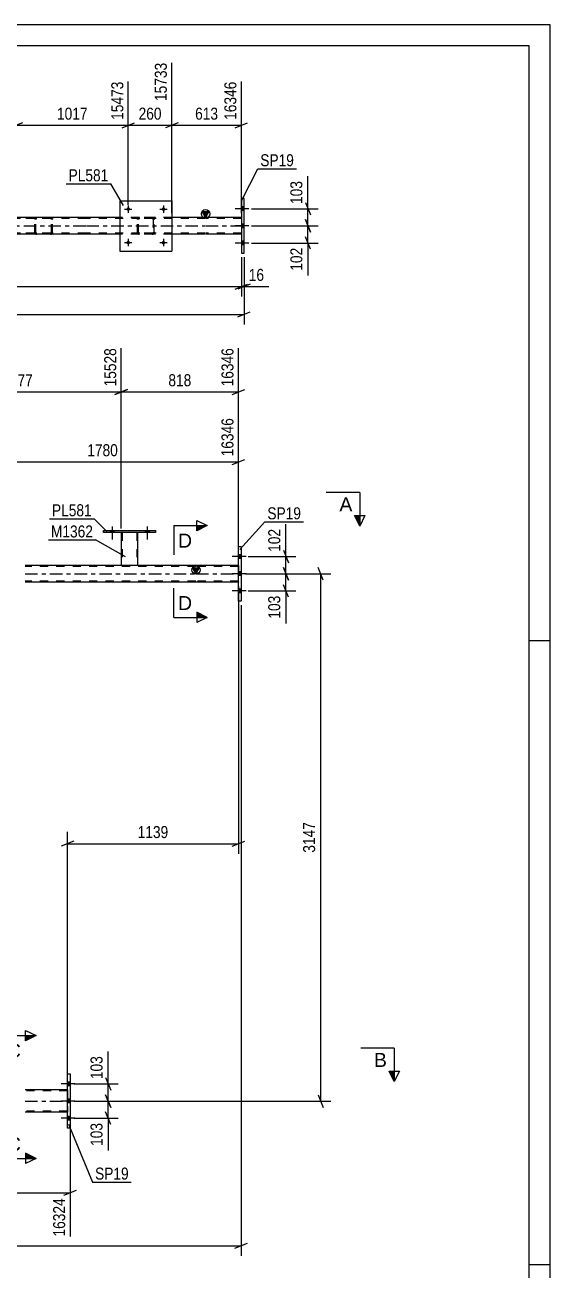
# Model space of a CAD drawing. Header units: millimetres. Extents: x 0 to 841, y 0 to 594.
# Drawn here: x 715.5 to 841, y 296.8 to 594 of the extents above; entities that cross this region are included whole.
import ezdxf

# ---------------------------------------------------------------- set-up
doc = ezdxf.new("R2010")
doc.units = ezdxf.units.MM
doc.linetypes.add('DXK_LINE_DOT2', pattern=[3.9198, 1.9599, -1.9599])
doc.linetypes.add('DXK_LINE_DOT3', pattern=[5.9187, 2.979, -0.9799, 0.9799, -0.9799])
doc.styles.add('Arial', font='ARIAL.TTF', dxfattribs={"height": 0.2})
doc.styles.add('Arial Narrow', font='ARIALN.TTF', dxfattribs={"height": 0.2})

# ---------------------------------------------------------------- blocks, each defined once
blk = doc.blocks.new('Unknown-318893670-1135')
at = {"color": 5, "linetype": 'Continuous'}
for p, q in [((841, 594), (0, 594)), ((841, 0), (841, 594)), ((836, 589), (5, 589)), ((836, 5), (836, 589)), ((841, 447), (836, 447)), ((841, 298), (836, 298))]:
    blk.add_line(p, q, dxfattribs=at)
blk = doc.blocks.new('Part-318893670-4783 - 4767')
at = {"color": 2, "linetype": 'Continuous'}
for p, q in [((767.86, 552.53), (767.22, 552.53)), ((767.22, 552.53), (767.22, 539.53)), ((767.86, 539.53), (767.86, 552.53)), ((767.22, 539.53), (767.86, 539.53))]:
    blk.add_line(p, q, dxfattribs=at)
blk = doc.blocks.new('Bolt-318893670-4906 - 4767')
at = {"linetype": 'Continuous'}
for points in [[(740.64, 542.03, -1), (739.76, 542.03, -1)], [(749.04, 542.03, -1), (748.16, 542.03, -1)]]:
    blk.add_hatch(color=1, dxfattribs=at).paths.add_polyline_path(points)
at = {"color": 1, "linetype": 'Continuous'}
for p, q in [((739.32, 542.03), (741.08, 542.03)), ((740.2, 542.91), (740.2, 541.15)), ((747.72, 542.03), (749.48, 542.03)), ((748.6, 542.91), (748.6, 541.15))]:
    blk.add_line(p, q, dxfattribs=at)
blk = doc.blocks.new('Part-318893670-4852 - 4767')
at = {"color": 7, "linetype": 'DXK_LINE_DOT2'}
for p, q in [((742.44, 547.73), (742.4, 547.55)), ((742.4, 547.55), (742.41, 547.59)), ((742.4, 544.51), (742.4, 547.55)), ((742.41, 547.59), (742.44, 547.73)), ((742.64, 547.55), (742.66, 547.64)), ((742.64, 544.51), (742.64, 547.55)), ((742.66, 547.64), (742.71, 547.72)), ((742.7, 547.99), (742.88, 548.03)), ((742.88, 548.03), (742.7, 547.99)), ((742.71, 547.72), (742.79, 547.77)), ((742.79, 547.77), (742.88, 547.79)), ((745.92, 548.03), (742.88, 548.03)), ((745.92, 547.79), (742.88, 547.79)), ((745.92, 548.03), (746.11, 547.99)), ((746.11, 547.99), (745.92, 548.03)), ((745.92, 547.79), (746.01, 547.77)), ((746.01, 547.77), (746.09, 547.72)), ((746.09, 547.72), (746.14, 547.64)), ((746.14, 547.64), (746.16, 547.55)), ((746.16, 547.55), (746.16, 544.51)), ((746.37, 547.73), (746.39, 547.59)), ((746.4, 547.55), (746.37, 547.73)), ((746.39, 547.59), (746.4, 547.55)), ((746.4, 544.51), (746.4, 547.55)), ((742.44, 544.32), (742.4, 544.51)), ((742.4, 544.51), (742.44, 544.32)), ((742.66, 544.42), (742.64, 544.51)), ((742.71, 544.34), (742.66, 544.42)), ((742.88, 544.03), (742.7, 544.06)), ((742.7, 544.06), (742.88, 544.03)), ((742.79, 544.29), (742.71, 544.34)), ((742.88, 544.27), (742.79, 544.29)), ((745.92, 544.27), (742.88, 544.27)), ((745.92, 544.03), (742.88, 544.03)), ((746.01, 544.29), (745.92, 544.27)), ((746.11, 544.06), (745.92, 544.03)), ((745.92, 544.03), (746.11, 544.06)), ((746.09, 544.34), (746.01, 544.29)), ((746.14, 544.42), (746.09, 544.34)), ((746.16, 544.51), (746.14, 544.42)), ((746.4, 544.51), (746.37, 544.32)), ((746.37, 544.32), (746.4, 544.51))]:
    blk.add_line(p, q, dxfattribs=at)
at = {"color": 7, "linetype": 'DXK_LINE_DOT3'}
blk.add_line((744.4, 546.03), (744.4, 546.03), dxfattribs=at)
at = {"color": 7, "linetype": 'DXK_LINE_DOT2'}
for centre, start, end in [((742.88, 547.55), 112.5, 157.5), ((742.88, 547.55), 112.5, 157.5), ((745.92, 547.55), 22.5, 67.5), ((745.92, 547.55), 22.5, 67.5), ((742.88, 544.51), 202.5, 247.5), ((742.88, 544.51), 202.5, 247.5), ((745.92, 544.51), 292.5, 337.5), ((745.92, 544.51), 292.5, 337.5)]:
    blk.add_arc(centre, 0.48, start, end, dxfattribs=at)
blk = doc.blocks.new('Part-318893670-4796 - 4767')
at = {"color": 7, "linetype": 'DXK_LINE_DOT2'}
for p, q in [((721.59, 548.03), (706.6, 548.03)), ((721.59, 547.79), (706.6, 547.79)), ((717.88, 547.72), (717.85, 547.55)), ((717.85, 544.51), (717.85, 547.55)), ((717.88, 547.73), (717.88, 547.72)), ((718.1, 547.55), (718.12, 547.64)), ((718.1, 544.51), (718.1, 547.55)), ((718.12, 547.64), (718.18, 547.72)), ((718.36, 548.03), (718.16, 547.99)), ((718.18, 547.72), (718.26, 547.77)), ((718.26, 547.77), (718.36, 547.79)), ((721.79, 547.99), (721.59, 548.03)), ((721.59, 547.79), (721.69, 547.77)), ((721.69, 547.77), (721.77, 547.72)), ((721.77, 547.72), (721.83, 547.64)), ((721.83, 547.64), (721.85, 547.55)), ((721.85, 544.51), (721.85, 547.55)), ((722.07, 547.72), (722.06, 547.73)), ((722.1, 547.55), (722.07, 547.72)), ((722.1, 544.51), (722.1, 547.55)), ((721.59, 544.27), (706.6, 544.27)), ((721.59, 544.03), (706.6, 544.03)), ((717.85, 544.51), (717.88, 544.33)), ((718.12, 544.42), (718.1, 544.51)), ((718.18, 544.34), (718.12, 544.42)), ((718.16, 544.07), (718.36, 544.03)), ((718.26, 544.29), (718.18, 544.34)), ((718.36, 544.27), (718.26, 544.29)), ((721.69, 544.29), (721.59, 544.27)), ((721.59, 544.03), (721.79, 544.07)), ((721.77, 544.34), (721.69, 544.29)), ((721.83, 544.42), (721.77, 544.34)), ((721.85, 544.51), (721.83, 544.42)), ((722.06, 544.33), (722.1, 544.51))]:
    blk.add_line(p, q, dxfattribs=at)
for centre, start, end in [((718.34, 547.53), 110.7583, 155.68), ((721.61, 547.53), 24.32, 69.2417), ((718.34, 544.53), 204.32, 249.2417), ((721.61, 544.53), 290.7583, 335.68)]:
    blk.add_arc(centre, 0.496, start, end, dxfattribs=at)
blk = doc.blocks.new('Bolt-318893670-4938 - 4767')
at = {"linetype": 'Continuous'}
for points in [[(767.86, 549.69), (767.86, 550.57), (767.22, 550.57), (767.22, 549.69)], [(767.86, 549.69), (767.86, 550.57), (767.22, 550.57), (767.22, 549.69)], [(767.86, 549.69), (767.86, 550.57), (767.22, 550.57), (767.22, 549.69)], [(767.86, 545.59), (767.86, 546.47), (767.22, 546.47), (767.22, 545.59)], [(767.86, 545.59), (767.86, 546.47), (767.22, 546.47), (767.22, 545.59)], [(767.86, 541.49), (767.86, 542.37), (767.22, 542.37), (767.22, 541.49)], [(767.86, 541.49), (767.86, 542.37), (767.22, 542.37), (767.22, 541.49)], [(767.86, 541.49), (767.86, 542.37), (767.22, 542.37), (767.22, 541.49)]]:
    blk.add_hatch(color=1, dxfattribs=at).paths.add_polyline_path(points)
at = {"color": 1, "linetype": 'Continuous'}
for p, q in [((769.02, 550.13), (765.7, 550.13)), ((769.02, 550.13), (765.7, 550.13)), ((769.02, 550.13), (765.7, 550.13)), ((767.86, 550.57), (767.22, 550.57)), ((767.86, 550.57), (767.22, 550.57)), ((767.86, 550.57), (767.22, 550.57)), ((767.86, 549.69), (767.22, 549.69)), ((767.86, 549.69), (767.22, 549.69)), ((767.86, 549.69), (767.22, 549.69)), ((769.02, 546.03), (765.7, 546.03)), ((769.02, 546.03), (765.7, 546.03)), ((767.86, 546.47), (767.22, 546.47)), ((767.86, 546.47), (767.22, 546.47)), ((767.86, 545.59), (767.22, 545.59)), ((767.86, 545.59), (767.22, 545.59)), ((769.02, 541.93), (765.7, 541.93)), ((769.02, 541.93), (765.7, 541.93)), ((769.02, 541.93), (765.7, 541.93)), ((767.86, 542.37), (767.22, 542.37)), ((767.86, 542.37), (767.22, 542.37)), ((767.86, 542.37), (767.22, 542.37)), ((767.86, 541.49), (767.22, 541.49)), ((767.86, 541.49), (767.22, 541.49)), ((767.86, 541.49), (767.22, 541.49))]:
    blk.add_line(p, q, dxfattribs=at)
blk = doc.blocks.new('Part-318893670-4857 - 4767')
at = {"color": 2, "linetype": 'Continuous'}
for p, q in [((738.2, 552.03), (738.2, 540.03)), ((738.2, 552.03), (750.6, 552.03)), ((750.6, 552.03), (750.6, 540.03)), ((738.2, 540.03), (750.6, 540.03))]:
    blk.add_line(p, q, dxfattribs=at)
blk = doc.blocks.new('Bolt-318893670-4907 - 4767')
at = {"linetype": 'Continuous'}
for points in [[(740.64, 550.03, -1), (739.76, 550.03, -1)], [(749.04, 550.03, -1), (748.16, 550.03, -1)]]:
    blk.add_hatch(color=1, dxfattribs=at).paths.add_polyline_path(points)
at = {"color": 1, "linetype": 'Continuous'}
for p, q in [((739.32, 550.03), (741.08, 550.03)), ((740.2, 550.91), (740.2, 549.15)), ((747.72, 550.03), (749.48, 550.03)), ((748.6, 550.91), (748.6, 549.15))]:
    blk.add_line(p, q, dxfattribs=at)
blk = doc.blocks.new('Part-318893670-4945 - 4767')
at = {"linetype": 'Continuous'}
blk.add_hatch(color=2, dxfattribs=at).paths.add_polyline_path([(758.66, 548.03), (757.86, 549.43), (759.46, 549.43)])
at = {"color": 7, "linetype": 'DXK_LINE_DOT2'}
for p, q in [((730.1, 547.79), (135.18, 547.79)), ((758.6, 547.79), (730.2, 547.79)), ((750.6, 548.03), (738.2, 548.03)), ((767.22, 547.79), (758.7, 547.79)), ((767.22, 548.03), (767.22, 544.03)), ((730.1, 544.27), (135.18, 544.27)), ((758.6, 544.27), (730.2, 544.27)), ((750.6, 544.03), (738.2, 544.03)), ((767.22, 544.27), (758.7, 544.27))]:
    blk.add_line(p, q, dxfattribs=at)
at = {"color": 2, "linetype": 'Continuous'}
for p, q in [((730.1, 548.03), (713.42, 548.03)), ((738.2, 548.03), (730.2, 548.03)), ((758.6, 548.03), (750.6, 548.03)), ((758.66, 548.03), (757.86, 549.43)), ((757.86, 549.43), (759.46, 549.43)), ((759.46, 549.43), (758.66, 548.03)), ((767.22, 548.03), (758.7, 548.03)), ((730.1, 544.03), (713.42, 544.03)), ((738.2, 544.03), (730.2, 544.03)), ((758.6, 544.03), (750.6, 544.03)), ((767.22, 544.03), (758.7, 544.03))]:
    blk.add_line(p, q, dxfattribs=at)
at = {"color": 7, "linetype": 'DXK_LINE_DOT3'}
for p, q in [((135.18, 546.03), (730.1, 546.03)), ((730.2, 546.03), (758.6, 546.03)), ((758.7, 546.03), (767.22, 546.03))]:
    blk.add_line(p, q, dxfattribs=at)
at = {"color": 2, "linetype": 'Continuous'}
blk.add_circle((758.66, 548.93), 1, dxfattribs=at)
blk = doc.blocks.new('Part-318893670-3296 - 3250')
at = {"color": 2, "linetype": 'Continuous'}
for p, q in [((738.51, 472.81), (738.51, 464.98)), ((742.51, 464.98), (742.51, 472.81)), ((742.5, 464.97), (738.52, 464.97))]:
    blk.add_line(p, q, dxfattribs=at)
at = {"color": 7, "linetype": 'DXK_LINE_DOT2'}
for p, q in [((742.51, 472.81), (738.51, 472.81)), ((738.51, 472.81), (738.51, 472.81)), ((738.51, 472.81), (738.51, 472.81)), ((738.75, 472.81), (738.75, 464.97)), ((742.27, 472.81), (742.27, 464.97)), ((742.51, 472.81), (742.51, 472.81)), ((742.51, 472.81), (742.51, 472.81)), ((738.51, 464.98), (738.51, 464.97)), ((738.51, 464.97), (738.52, 464.97)), ((738.52, 464.97), (738.51, 464.97)), ((742.21, 464.97), (742.25, 464.97)), ((742.21, 464.97), (742.25, 464.97)), ((742.25, 464.97), (742.27, 464.97)), ((742.25, 464.97), (742.27, 464.97)), ((742.51, 464.97), (742.47, 464.97)), ((742.5, 464.97), (742.51, 464.97)), ((742.51, 464.97), (742.51, 464.98)), ((742.51, 464.97), (742.51, 464.98))]:
    blk.add_line(p, q, dxfattribs=at)
blk = doc.blocks.new('Bolt-318893670-3298 - 3250')
at = {"linetype": 'Continuous'}
for points in [[(735.87, 472.81), (736.75, 472.81), (736.75, 473.29), (735.87, 473.29)], [(744.27, 472.81), (745.15, 472.81), (745.15, 473.29), (744.27, 473.29)]]:
    blk.add_hatch(color=1, dxfattribs=at).paths.add_polyline_path(points)
at = {"color": 1, "linetype": 'Continuous'}
for p, q in [((735.87, 473.29), (735.87, 472.81)), ((736.31, 474.29), (736.31, 471.17)), ((736.75, 473.29), (736.75, 472.81)), ((744.27, 473.29), (744.27, 472.81)), ((744.71, 474.29), (744.71, 471.17)), ((745.15, 473.29), (745.15, 472.81))]:
    blk.add_line(p, q, dxfattribs=at)
blk = doc.blocks.new('Bolt-318893670-3299 - 3250')
at = {"linetype": 'Continuous'}
for points in [[(735.87, 472.81), (736.75, 472.81), (736.75, 473.29), (735.87, 473.29)], [(744.27, 472.81), (745.15, 472.81), (745.15, 473.29), (744.27, 473.29)]]:
    blk.add_hatch(color=1, dxfattribs=at).paths.add_polyline_path(points)
at = {"color": 1, "linetype": 'Continuous'}
for p, q in [((735.87, 473.29), (735.87, 472.81)), ((736.31, 474.29), (736.31, 471.17)), ((736.75, 473.29), (736.75, 472.81)), ((744.27, 473.29), (744.27, 472.81)), ((744.71, 474.29), (744.71, 471.17)), ((745.15, 473.29), (745.15, 472.81))]:
    blk.add_line(p, q, dxfattribs=at)
blk = doc.blocks.new('Part-318893670-3443 - 3250')
at = {"color": 2, "linetype": 'Continuous'}
for p, q in [((725.66, 339.76), (715.54, 339.76)), ((725.66, 334.48), (715.54, 334.48))]:
    blk.add_line(p, q, dxfattribs=at)
at = {"color": 7, "linetype": 'DXK_LINE_DOT2'}
for p, q in [((725.66, 339.52), (715.54, 339.52)), ((725.66, 339.76), (725.66, 334.48)), ((725.66, 334.72), (715.54, 334.72))]:
    blk.add_line(p, q, dxfattribs=at)
at = {"color": 7, "linetype": 'DXK_LINE_DOT3'}
blk.add_line((715.54, 337.12), (725.66, 337.12), dxfattribs=at)
blk = doc.blocks.new('Part-318893670-3474 - 3250')
at = {"color": 2, "linetype": 'Continuous'}
for p, q in [((734.31, 473.29), (746.71, 473.29)), ((734.31, 472.81), (734.31, 473.29)), ((746.71, 472.81), (734.31, 472.81)), ((746.71, 473.29), (746.71, 472.81))]:
    blk.add_line(p, q, dxfattribs=at)
blk = doc.blocks.new('Part-318893670-3689 - 3250')
at = {"color": 2, "linetype": 'Continuous'}
for p, q in [((766.53, 456.48), (766.53, 469.48)), ((766.53, 469.48), (767.17, 469.48)), ((767.17, 469.48), (767.17, 456.48)), ((767.17, 456.48), (766.53, 456.48))]:
    blk.add_line(p, q, dxfattribs=at)
blk = doc.blocks.new('Part-318893670-3659 - 3250')
at = {"linetype": 'Continuous'}
blk.add_hatch(color=2, dxfattribs=at).paths.add_polyline_path([(756.37, 462.98), (755.57, 464.38), (757.17, 464.38)])
at = {"color": 2, "linetype": 'Continuous'}
for p, q in [((738.51, 464.98), (715.54, 464.98)), ((756.31, 464.98), (742.51, 464.98)), ((756.37, 462.98), (755.57, 464.38)), ((755.57, 464.38), (757.17, 464.38)), ((757.17, 464.38), (756.37, 462.98)), ((766.53, 464.98), (756.41, 464.98)), ((756.31, 460.98), (715.54, 460.98)), ((766.53, 460.98), (756.41, 460.98))]:
    blk.add_line(p, q, dxfattribs=at)
at = {"color": 7, "linetype": 'DXK_LINE_DOT2'}
for p, q in [((756.31, 464.74), (715.54, 464.74)), ((742.51, 464.98), (738.51, 464.98)), ((766.53, 464.74), (756.41, 464.74)), ((766.53, 464.98), (766.53, 460.98)), ((756.31, 461.22), (715.54, 461.22)), ((766.53, 461.22), (756.41, 461.22))]:
    blk.add_line(p, q, dxfattribs=at)
at = {"color": 7, "linetype": 'DXK_LINE_DOT3'}
for p, q in [((715.54, 462.98), (756.31, 462.98)), ((756.41, 462.98), (766.53, 462.98))]:
    blk.add_line(p, q, dxfattribs=at)
at = {"color": 2, "linetype": 'Continuous'}
blk.add_circle((756.37, 463.88), 1, dxfattribs=at)
blk = doc.blocks.new('Bolt-318893670-3544 - 3250')
at = {"linetype": 'Continuous'}
for points in [[(766.53, 467.52), (766.53, 466.64), (767.17, 466.64), (767.17, 467.52)], [(766.53, 467.52), (766.53, 466.64), (767.17, 466.64), (767.17, 467.52)], [(766.53, 467.52), (766.53, 466.64), (767.17, 466.64), (767.17, 467.52)], [(766.53, 463.42), (766.53, 462.54), (767.17, 462.54), (767.17, 463.42)], [(766.53, 463.42), (766.53, 462.54), (767.17, 462.54), (767.17, 463.42)], [(766.53, 459.32), (766.53, 458.44), (767.17, 458.44), (767.17, 459.32)], [(766.53, 459.32), (766.53, 458.44), (767.17, 458.44), (767.17, 459.32)], [(766.53, 459.32), (766.53, 458.44), (767.17, 458.44), (767.17, 459.32)]]:
    blk.add_hatch(color=1, dxfattribs=at).paths.add_polyline_path(points)
at = {"color": 1, "linetype": 'Continuous'}
for p, q in [((768.33, 467.08), (765.01, 467.08)), ((768.33, 467.08), (765.01, 467.08)), ((768.33, 467.08), (765.01, 467.08)), ((767.17, 467.52), (766.53, 467.52)), ((767.17, 467.52), (766.53, 467.52)), ((767.17, 467.52), (766.53, 467.52)), ((767.17, 466.64), (766.53, 466.64)), ((767.17, 466.64), (766.53, 466.64)), ((767.17, 466.64), (766.53, 466.64)), ((768.33, 462.98), (765.01, 462.98)), ((768.33, 462.98), (765.01, 462.98)), ((767.17, 463.42), (766.53, 463.42)), ((767.17, 463.42), (766.53, 463.42)), ((767.17, 462.54), (766.53, 462.54)), ((767.17, 462.54), (766.53, 462.54)), ((768.33, 458.88), (765.01, 458.88)), ((768.33, 458.88), (765.01, 458.88)), ((768.33, 458.88), (765.01, 458.88)), ((767.17, 459.32), (766.53, 459.32)), ((767.17, 459.32), (766.53, 459.32)), ((767.17, 459.32), (766.53, 459.32)), ((767.17, 458.44), (766.53, 458.44)), ((767.17, 458.44), (766.53, 458.44)), ((767.17, 458.44), (766.53, 458.44))]:
    blk.add_line(p, q, dxfattribs=at)
blk = doc.blocks.new('Bolt-318893670-3545 - 3250')
at = {"linetype": 'Continuous'}
for points in [[(725.66, 341.66), (725.66, 340.78), (726.3, 340.78), (726.3, 341.66)], [(725.66, 341.66), (725.66, 340.78), (726.3, 340.78), (726.3, 341.66)], [(725.66, 341.66), (725.66, 340.78), (726.3, 340.78), (726.3, 341.66)], [(725.66, 337.56), (725.66, 336.68), (726.3, 336.68), (726.3, 337.56)], [(725.66, 337.56), (725.66, 336.68), (726.3, 336.68), (726.3, 337.56)], [(725.66, 333.46), (725.66, 332.58), (726.3, 332.58), (726.3, 333.46)], [(725.66, 333.46), (725.66, 332.58), (726.3, 332.58), (726.3, 333.46)], [(725.66, 333.46), (725.66, 332.58), (726.3, 332.58), (726.3, 333.46)]]:
    blk.add_hatch(color=1, dxfattribs=at).paths.add_polyline_path(points)
at = {"color": 1, "linetype": 'Continuous'}
for p, q in [((727.46, 341.22), (724.14, 341.22)), ((727.46, 341.22), (724.14, 341.22)), ((727.46, 341.22), (724.14, 341.22)), ((726.3, 341.66), (725.66, 341.66)), ((726.3, 341.66), (725.66, 341.66)), ((726.3, 341.66), (725.66, 341.66)), ((726.3, 340.78), (725.66, 340.78)), ((726.3, 340.78), (725.66, 340.78)), ((726.3, 340.78), (725.66, 340.78)), ((727.46, 337.12), (724.14, 337.12)), ((727.46, 337.12), (724.14, 337.12)), ((726.3, 337.56), (725.66, 337.56)), ((726.3, 337.56), (725.66, 337.56)), ((726.3, 336.68), (725.66, 336.68)), ((726.3, 336.68), (725.66, 336.68)), ((727.46, 333.02), (724.14, 333.02)), ((727.46, 333.02), (724.14, 333.02)), ((727.46, 333.02), (724.14, 333.02)), ((726.3, 333.46), (725.66, 333.46)), ((726.3, 333.46), (725.66, 333.46)), ((726.3, 333.46), (725.66, 333.46)), ((726.3, 332.58), (725.66, 332.58)), ((726.3, 332.58), (725.66, 332.58)), ((726.3, 332.58), (725.66, 332.58))]:
    blk.add_line(p, q, dxfattribs=at)
blk = doc.blocks.new('Part-318893670-3694 - 3250')
at = {"color": 2, "linetype": 'Continuous'}
for p, q in [((725.66, 330.62), (725.66, 343.62)), ((725.66, 343.62), (726.3, 343.62)), ((726.3, 343.62), (726.3, 330.62)), ((726.3, 330.62), (725.66, 330.62))]:
    blk.add_line(p, q, dxfattribs=at)
blk = doc.blocks.new('StraightDimension-318893670-11117 - 4767')
at = {"color": 7, "linetype": 'Continuous'}
for p, q in [((782.54, 547.53), (783.74, 544.53)), ((769.62, 546.03), (785.54, 546.03)), ((783.14, 541.93), (783.14, 546.03)), ((769.62, 541.93), (785.54, 541.93)), ((783.74, 540.43), (782.54, 543.43))]:
    blk.add_line(p, q, dxfattribs=at)
at = {"color": 0}
blk.add_wipeout([(782.39, 541.4), (778.19, 541.4), (778.19, 534.72), (782.39, 534.72)], dxfattribs=at)
at = {"color": 7, "linetype": 'Continuous'}
blk.add_line((783.14, 541.93), (783.14, 534.19), dxfattribs=at)
blk.add_line((783.14, 541.93), (783.14, 534.19), dxfattribs=at)
at = {"color": 3, "style": 'Arial Narrow'}
blk.add_text('102', height=2.863, rotation=90.0002, dxfattribs=at).set_placement((781.79, 535.32))
blk = doc.blocks.new('StraightDimension-318893670-8327 - 4767')
at = {"color": 7, "linetype": 'Continuous'}
for p, q in [((767.22, 538.53), (767.22, 529.15)), ((765.72, 530.95), (768.72, 532.15)), ((135.18, 531.55), (767.22, 531.55))]:
    blk.add_line(p, q, dxfattribs=at)
blk = doc.blocks.new('StraightDimension-318893670-5585 - 4767')
at = {"color": 7, "linetype": 'Continuous'}
for p, q in [((767.86, 538.53), (767.86, 522.51)), ((134.54, 524.91), (767.86, 524.91)), ((766.36, 524.31), (769.36, 525.51))]:
    blk.add_line(p, q, dxfattribs=at)
blk = doc.blocks.new('StraightDimension-318893670-8326 - 4767')
at = {"color": 7, "linetype": 'Continuous'}
for p, q in [((767.22, 538.53), (767.22, 529.15)), ((767.86, 538.53), (767.86, 529.15)), ((765.72, 530.95), (768.72, 532.15)), ((769.36, 532.15), (766.36, 530.95)), ((767.22, 531.55), (767.86, 531.55))]:
    blk.add_line(p, q, dxfattribs=at)
at = {"color": 0}
blk.add_wipeout([(773.24, 532.3), (773.24, 536.5), (768.39, 536.5), (768.39, 532.3)], dxfattribs=at)
at = {"color": 7, "linetype": 'Continuous'}
blk.add_line((767.86, 531.55), (773.77, 531.55), dxfattribs=at)
blk.add_line((767.86, 531.55), (773.77, 531.55), dxfattribs=at)
at = {"color": 3, "style": 'Arial Narrow'}
blk.add_text('16', height=2.863, dxfattribs=at).set_placement((768.99, 532.9))
blk = doc.blocks.new('StraightDimension-318893670-8925 - 4767')
at = {"color": 7, "linetype": 'Continuous'}
for p, q in [((750.6, 549.03), (750.6, 584.97)), ((767.22, 549.03), (767.22, 580.47)), ((752.1, 570.63), (749.1, 569.43)), ((750.6, 570.03), (767.22, 570.03)), ((765.72, 569.43), (768.72, 570.63))]:
    blk.add_line(p, q, dxfattribs=at)
at = {"color": 0}
blk.add_wipeout([(762.25, 570.78), (762.25, 574.98), (755.57, 574.98), (755.57, 570.78)], dxfattribs=at)
at = {"color": 0, "linetype": 'Continuous'}
blk.add_wipeout([(766.62, 581.07), (762.42, 581.07), (762.42, 570.73), (766.62, 570.73)], dxfattribs=at)
at = {"color": 3, "linetype": 'Continuous', "style": 'Arial Narrow'}
blk.add_text('16346', height=2.863, rotation=90.0002, dxfattribs=at).set_placement((766.02, 571.33))
at = {"color": 3, "style": 'Arial Narrow'}
blk.add_text('613', height=2.863, dxfattribs=at).set_placement((756.17, 571.38))
blk = doc.blocks.new('StraightDimension-318893670-8926 - 4767')
at = {"color": 7, "linetype": 'Continuous'}
for p, q in [((750.6, 549.03), (750.6, 584.97)), ((740.2, 551.03), (740.2, 580.47)), ((738.7, 569.43), (741.7, 570.63)), ((740.2, 570.03), (750.6, 570.03)), ((752.1, 570.63), (749.1, 569.43))]:
    blk.add_line(p, q, dxfattribs=at)
at = {"color": 0}
blk.add_wipeout([(748.74, 570.78), (748.74, 574.98), (742.06, 574.98), (742.06, 570.78)], dxfattribs=at)
at = {"color": 0, "linetype": 'Continuous'}
blk.add_wipeout([(750, 585.57), (745.8, 585.57), (745.8, 575.23), (750, 575.23)], dxfattribs=at)
at = {"color": 3, "linetype": 'Continuous', "style": 'Arial Narrow'}
blk.add_text('15733', height=2.863, rotation=90.0002, dxfattribs=at).set_placement((749.4, 575.83))
at = {"color": 3, "style": 'Arial Narrow'}
blk.add_text('260', height=2.863, dxfattribs=at).set_placement((742.66, 571.38))
blk = doc.blocks.new('StraightDimension-318893670-8927 - 4767')
at = {"color": 7, "linetype": 'Continuous'}
for p, q in [((713.42, 549.03), (713.42, 584.97)), ((740.2, 551.03), (740.2, 580.47)), ((714.92, 570.63), (711.92, 569.43)), ((713.42, 570.03), (740.2, 570.03)), ((738.7, 569.43), (741.7, 570.63))]:
    blk.add_line(p, q, dxfattribs=at)
at = {"color": 0, "linetype": 'Continuous'}
blk.add_wipeout([(739.6, 581.07), (735.4, 581.07), (735.4, 570.73), (739.6, 570.73)], dxfattribs=at)
at = {"color": 0}
blk.add_wipeout([(731.07, 570.78), (731.07, 574.98), (722.56, 574.98), (722.56, 570.78)], dxfattribs=at)
at = {"color": 3, "linetype": 'Continuous', "style": 'Arial Narrow'}
blk.add_text('15473', height=2.863, rotation=90.0002, dxfattribs=at).set_placement((739, 571.33))
at = {"color": 3, "style": 'Arial Narrow'}
blk.add_text('1017', height=2.863, dxfattribs=at).set_placement((723.16, 571.38))
blk = doc.blocks.new('StraightDimension-318893670-11116 - 4767')
at = {"color": 7, "linetype": 'Continuous'}
for p, q in [((769.62, 550.13), (785.54, 550.13)), ((782.54, 551.63), (783.74, 548.63)), ((783.14, 546.03), (783.14, 550.13)), ((783.74, 544.53), (782.54, 547.53)), ((769.62, 546.03), (785.54, 546.03))]:
    blk.add_line(p, q, dxfattribs=at)
at = {"color": 0}
blk.add_wipeout([(782.39, 557.34), (778.19, 557.34), (778.19, 550.65), (782.39, 550.65)], dxfattribs=at)
at = {"color": 7, "linetype": 'Continuous'}
blk.add_line((783.14, 550.13), (783.14, 557.86), dxfattribs=at)
blk.add_line((783.14, 550.13), (783.14, 557.86), dxfattribs=at)
at = {"color": 3, "style": 'Arial Narrow'}
blk.add_text('103', height=2.863, rotation=90.0002, dxfattribs=at).set_placement((781.79, 551.25))
blk = doc.blocks.new('StraightDimension-318893670-12172 - 3250')
at = {"color": 7, "linetype": 'Continuous'}
for p, q in [((777.26, 464.48), (778.46, 461.48)), ((768.86, 462.98), (780.26, 462.98)), ((777.86, 458.88), (777.86, 462.98)), ((768.86, 458.88), (780.26, 458.88)), ((778.46, 457.38), (777.26, 460.38))]:
    blk.add_line(p, q, dxfattribs=at)
at = {"color": 0}
blk.add_wipeout([(777.11, 458.36), (772.91, 458.36), (772.91, 451.67), (777.11, 451.67)], dxfattribs=at)
at = {"color": 7, "linetype": 'Continuous'}
blk.add_line((777.86, 458.88), (777.86, 451.15), dxfattribs=at)
blk.add_line((777.86, 458.88), (777.86, 451.15), dxfattribs=at)
at = {"color": 3, "style": 'Arial Narrow'}
blk.add_text('103', height=2.863, rotation=90.0002, dxfattribs=at).set_placement((776.51, 452.27))
blk = doc.blocks.new('StraightDimension-318893670-12171 - 3250')
at = {"color": 7, "linetype": 'Continuous'}
for p, q in [((768.86, 467.08), (780.26, 467.08)), ((777.26, 468.58), (778.46, 465.58)), ((777.86, 462.98), (777.86, 467.08)), ((778.46, 461.48), (777.26, 464.48)), ((768.86, 462.98), (780.26, 462.98))]:
    blk.add_line(p, q, dxfattribs=at)
at = {"color": 0}
blk.add_wipeout([(777.11, 474.29), (772.91, 474.29), (772.91, 467.61), (777.11, 467.61)], dxfattribs=at)
at = {"color": 7, "linetype": 'Continuous'}
blk.add_line((777.86, 467.08), (777.86, 474.82), dxfattribs=at)
blk.add_line((777.86, 467.08), (777.86, 474.82), dxfattribs=at)
at = {"color": 3, "style": 'Arial Narrow'}
blk.add_text('102', height=2.863, rotation=90.0002, dxfattribs=at).set_placement((776.51, 468.21))
blk = doc.blocks.new('StraightDimension-318893670-7886 - 3250')
at = {"color": 7, "linetype": 'Continuous'}
for p, q in [((738.51, 473.81), (738.51, 516.84)), ((766.53, 465.98), (766.53, 516.84)), ((740.01, 507), (737.01, 505.8)), ((738.51, 506.4), (766.53, 506.4)), ((765.03, 505.8), (768.03, 507))]:
    blk.add_line(p, q, dxfattribs=at)
at = {"color": 0, "linetype": 'Continuous'}
blk.add_wipeout([(765.93, 517.44), (761.73, 517.44), (761.73, 507.1), (765.93, 507.1)], dxfattribs=at)
at = {"color": 0}
blk.add_wipeout([(755.86, 507.15), (755.86, 511.35), (749.18, 511.35), (749.18, 507.15)], dxfattribs=at)
at = {"color": 3, "linetype": 'Continuous', "style": 'Arial Narrow'}
blk.add_text('16346', height=2.863, rotation=90.0002, dxfattribs=at).set_placement((765.33, 507.7))
at = {"color": 3, "style": 'Arial Narrow'}
blk.add_text('818', height=2.863, dxfattribs=at).set_placement((749.78, 507.75))
blk = doc.blocks.new('StraightDimension-318893670-4237 - 3250')
at = {"color": 7, "linetype": 'Continuous'}
for p, q in [((726.3, 342.62), (726.3, 304.78)), ((661.72, 338.76), (661.72, 304.78)), ((663.22, 315.82), (660.22, 314.62)), ((661.72, 315.22), (726.3, 315.22)), ((724.8, 314.62), (727.8, 315.82))]:
    blk.add_line(p, q, dxfattribs=at)
at = {"color": 0}
blk.add_wipeout([(698.26, 315.97), (698.26, 320.17), (689.75, 320.17), (689.75, 315.97)], dxfattribs=at)
at = {"color": 0, "linetype": 'Continuous'}
blk.add_wipeout([(725.7, 314.52), (721.5, 314.52), (721.5, 304.18), (725.7, 304.18)], dxfattribs=at)
at = {"color": 3, "style": 'Arial Narrow'}
blk.add_text('1653', height=2.863, dxfattribs=at).set_placement((690.35, 316.57))
at = {"color": 3, "linetype": 'Continuous', "style": 'Arial Narrow'}
blk.add_text('16324', height=2.863, rotation=90.0002, dxfattribs=at).set_placement((725.1, 304.78))
blk = doc.blocks.new('StraightDimension-318893670-4266 - 3250')
at = {"color": 7, "linetype": 'Continuous'}
for p, q in [((786.78, 461.48), (785.58, 464.48)), ((768.17, 462.98), (788.58, 462.98)), ((786.18, 337.12), (786.18, 462.98)), ((727.3, 337.12), (788.58, 337.12)), ((785.58, 338.62), (786.78, 335.62))]:
    blk.add_line(p, q, dxfattribs=at)
at = {"color": 0}
blk.add_wipeout([(785.43, 404.31), (781.23, 404.31), (781.23, 395.8), (785.43, 395.8)], dxfattribs=at)
at = {"color": 3, "style": 'Arial Narrow'}
blk.add_text('3147', height=2.863, rotation=90.0002, dxfattribs=at).set_placement((784.83, 396.4))
blk = doc.blocks.new('StraightDimension-318893670-4330 - 3250')
at = {"color": 7, "linetype": 'Continuous'}
for p, q in [((727.3, 337.12), (737.79, 337.12)), ((734.79, 338.62), (735.99, 335.62)), ((735.39, 333.02), (735.39, 337.12)), ((727.3, 333.02), (737.79, 333.02)), ((735.99, 331.52), (734.79, 334.52))]:
    blk.add_line(p, q, dxfattribs=at)
at = {"color": 0}
blk.add_wipeout([(734.64, 332.5), (730.44, 332.5), (730.44, 325.81), (734.64, 325.81)], dxfattribs=at)
at = {"color": 7, "linetype": 'Continuous'}
blk.add_line((735.39, 333.02), (735.39, 325.29), dxfattribs=at)
blk.add_line((735.39, 333.02), (735.39, 325.29), dxfattribs=at)
at = {"color": 3, "style": 'Arial Narrow'}
blk.add_text('103', height=2.863, rotation=90.0002, dxfattribs=at).set_placement((734.04, 326.41))
blk = doc.blocks.new('StraightDimension-318893670-3990 - 3250')
at = {"color": 7, "linetype": 'Continuous'}
for p, q in [((767.17, 455.48), (767.17, 300.18)), ((765.67, 301.98), (768.67, 303.18)), ((96.66, 302.58), (767.17, 302.58))]:
    blk.add_line(p, q, dxfattribs=at)
blk = doc.blocks.new('StraightDimension-318893670-4338 - 3250')
at = {"color": 7, "linetype": 'Continuous'}
for p, q in [((734.79, 342.72), (735.99, 339.72)), ((727.3, 341.22), (737.79, 341.22)), ((735.39, 337.12), (735.39, 341.22)), ((727.3, 337.12), (737.79, 337.12)), ((735.99, 335.62), (734.79, 338.62))]:
    blk.add_line(p, q, dxfattribs=at)
at = {"color": 0}
blk.add_wipeout([(734.64, 348.43), (730.44, 348.43), (730.44, 341.75), (734.64, 341.75)], dxfattribs=at)
at = {"color": 7, "linetype": 'Continuous'}
blk.add_line((735.39, 341.22), (735.39, 348.96), dxfattribs=at)
blk.add_line((735.39, 341.22), (735.39, 348.96), dxfattribs=at)
at = {"color": 3, "style": 'Arial Narrow'}
blk.add_text('103', height=2.863, rotation=90.0002, dxfattribs=at).set_placement((734.04, 342.35))
blk = doc.blocks.new('StraightDimension-318893670-4276 - 3250')
at = {"color": 7, "linetype": 'Continuous'}
for p, q in [((766.53, 459.98), (766.53, 396.15)), ((725.66, 340.76), (725.66, 401.4)), ((727.16, 399.15), (724.16, 397.95)), ((725.66, 398.55), (766.53, 398.55)), ((765.03, 397.95), (768.03, 399.15))]:
    blk.add_line(p, q, dxfattribs=at)
at = {"color": 0}
blk.add_wipeout([(750.35, 399.3), (750.35, 403.5), (741.84, 403.5), (741.84, 399.3)], dxfattribs=at)
at = {"color": 3, "style": 'Arial Narrow'}
blk.add_text('1139', height=2.863, dxfattribs=at).set_placement((742.44, 399.9))
blk = doc.blocks.new('StraightDimension-318893670-7887 - 3250')
at = {"color": 7, "linetype": 'Continuous'}
for p, q in [((688.96, 473.82), (688.96, 516.84)), ((738.51, 473.81), (738.51, 516.84)), ((690.46, 507), (687.46, 505.8)), ((688.96, 506.4), (738.51, 506.4)), ((737.01, 505.8), (740.01, 507))]:
    blk.add_line(p, q, dxfattribs=at)
at = {"color": 0, "linetype": 'Continuous'}
blk.add_wipeout([(737.91, 517.44), (733.71, 517.44), (733.71, 507.1), (737.91, 507.1)], dxfattribs=at)
at = {"color": 0}
blk.add_wipeout([(717.99, 507.15), (717.99, 511.35), (709.48, 511.35), (709.48, 507.15)], dxfattribs=at)
at = {"color": 3, "linetype": 'Continuous', "style": 'Arial Narrow'}
blk.add_text('15528', height=2.863, rotation=90.0002, dxfattribs=at).set_placement((737.31, 507.7))
at = {"color": 3, "style": 'Arial Narrow'}
blk.add_text('1277', height=2.863, dxfattribs=at).set_placement((710.08, 507.75))
blk = doc.blocks.new('StraightDimension-318893670-11365 - 3250')
at = {"color": 7, "linetype": 'Continuous'}
for p, q in [((701.58, 461.98), (701.58, 500.14)), ((766.53, 465.98), (766.53, 500.14)), ((703.08, 490.3), (700.08, 489.1)), ((701.58, 489.7), (766.53, 489.7)), ((765.03, 489.1), (768.03, 490.3))]:
    blk.add_line(p, q, dxfattribs=at)
at = {"color": 0, "linetype": 'Continuous'}
blk.add_wipeout([(765.93, 500.74), (761.73, 500.74), (761.73, 490.4), (765.93, 490.4)], dxfattribs=at)
at = {"color": 0}
blk.add_wipeout([(738.31, 490.45), (738.31, 494.65), (729.8, 494.65), (729.8, 490.45)], dxfattribs=at)
at = {"color": 3, "linetype": 'Continuous', "style": 'Arial Narrow'}
blk.add_text('16346', height=2.863, rotation=90.0002, dxfattribs=at).set_placement((765.33, 491))
at = {"color": 3, "style": 'Arial Narrow'}
blk.add_text('1780', height=2.863, dxfattribs=at).set_placement((730.4, 491.05))
blk = doc.blocks.new('Mark-318893670-4779 - 4767')
at = {"color": 0}
blk.add_wipeout([(779.78, 560.26), (779.78, 563.26), (771.74, 563.26), (771.74, 560.26)], dxfattribs=at)
blk.add_wipeout([(779.78, 560.26), (779.78, 563.26), (771.74, 563.26), (771.74, 560.26)], dxfattribs=at)
at = {"color": 30, "linetype": 'Continuous'}
for p, q in [((767.37, 552.19), (771.14, 559.66)), ((771.14, 559.66), (780.38, 559.66))]:
    blk.add_line(p, q, dxfattribs=at)
at = {"color": 3, "style": 'Arial Narrow'}
blk.add_text('SP19', height=2.863, dxfattribs=at).set_placement((771.74, 560.26))
blk = doc.blocks.new('Mark-318893670-4853 - 4767')
at = {"color": 0}
blk.add_wipeout([(735.43, 556.67), (735.43, 559.67), (725.93, 559.67), (725.93, 556.67)], dxfattribs=at)
blk.add_wipeout([(735.43, 556.67), (735.43, 559.67), (725.93, 559.67), (725.93, 556.67)], dxfattribs=at)
at = {"color": 30, "linetype": 'Continuous'}
for p in [(725.33, 556.07), (739.03, 550.88)]:
    blk.add_line(p, (736.03, 556.07), dxfattribs=at)
at = {"color": 3, "style": 'Arial Narrow'}
blk.add_text('PL581', height=2.863, dxfattribs=at).set_placement((725.93, 556.67))
blk = doc.blocks.new('Mark-318893670-3292 - 3250')
at = {"color": 0}
blk.add_wipeout([(731.77, 471.66), (731.77, 474.66), (721.72, 474.66), (721.72, 471.66)], dxfattribs=at)
blk.add_wipeout([(731.77, 471.66), (731.77, 474.66), (721.72, 474.66), (721.72, 471.66)], dxfattribs=at)
at = {"color": 30, "linetype": 'Continuous'}
for p in [(721.12, 471.06), (739.52, 467.06)]:
    blk.add_line(p, (732.37, 471.06), dxfattribs=at)
at = {"color": 3, "style": 'Arial Narrow'}
blk.add_text('M1362', height=2.863, dxfattribs=at).set_placement((721.72, 471.66))
blk = doc.blocks.new('Mark-318893670-3470 - 3250')
at = {"color": 0}
blk.add_wipeout([(731.47, 476.71), (731.47, 479.71), (721.96, 479.71), (721.96, 476.71)], dxfattribs=at)
blk.add_wipeout([(731.47, 476.71), (731.47, 479.71), (721.96, 479.71), (721.96, 476.71)], dxfattribs=at)
at = {"color": 30, "linetype": 'Continuous'}
for p in [(721.36, 476.11), (735.1, 473.07)]:
    blk.add_line(p, (732.07, 476.11), dxfattribs=at)
at = {"color": 3, "style": 'Arial Narrow'}
blk.add_text('PL581', height=2.863, dxfattribs=at).set_placement((721.96, 476.71))
blk = doc.blocks.new('SectionMark-318893670-4683 - 3250')
at = {"color": 6, "linetype": 'Continuous'}
for p in [(803.75, 349.76), (805, 344.26)]:
    blk.add_line(p, (803.75, 341.76), dxfattribs=at)
at = {"color": 0, "linetype": 'Continuous'}
blk.add_wipeout([(802, 345.26), (802, 348.76), (798.89, 348.76), (798.89, 345.26)], dxfattribs=at)
at = {"linetype": 'Continuous'}
blk.add_hatch(color=6, dxfattribs=at).paths.add_polyline_path([(802.5, 344.26), (803.75, 344.26), (803.75, 341.76)])
at = {"color": 6, "linetype": 'Continuous'}
for p, q in [((803.75, 349.76), (795.75, 349.76)), ((802.5, 344.26), (805, 344.26)), ((803.75, 341.76), (802.5, 344.26))]:
    blk.add_line(p, q, dxfattribs=at)
at = {"color": 3, "linetype": 'Continuous', "style": 'Arial'}
blk.add_text('B', height=3.34, dxfattribs=at).set_placement((798.89, 345.26))
blk = doc.blocks.new('Mark-318893670-3685 - 3250')
at = {"color": 0}
blk.add_wipeout([(781.47, 475.98), (781.47, 478.98), (773.43, 478.98), (773.43, 475.98)], dxfattribs=at)
blk.add_wipeout([(781.47, 475.98), (781.47, 478.98), (773.43, 478.98), (773.43, 475.98)], dxfattribs=at)
at = {"color": 30, "linetype": 'Continuous'}
for p, q in [((766.85, 468.79), (772.83, 475.38)), ((772.83, 475.38), (782.07, 475.38))]:
    blk.add_line(p, q, dxfattribs=at)
at = {"color": 3, "style": 'Arial Narrow'}
blk.add_text('SP19', height=2.863, dxfattribs=at).set_placement((773.43, 475.98))
blk = doc.blocks.new('SectionMark-318893670-4679 - 3250')
at = {"color": 6, "linetype": 'Continuous'}
for p, q in [((715.67, 354), (718.17, 352.75)), ((710.17, 352.75), (718.17, 352.75)), ((710.17, 323.43), (718.17, 323.43)), ((718.17, 323.43), (715.67, 322.18))]:
    blk.add_line(p, q, dxfattribs=at)
at = {"color": 0, "linetype": 'Continuous'}
for points in [[(714.54, 347.5), (714.54, 351), (711.17, 351), (711.17, 347.5)], [(714.54, 325.18), (714.54, 328.68), (711.17, 328.68), (711.17, 325.18)]]:
    blk.add_wipeout(points, dxfattribs=at)
at = {"linetype": 'Continuous'}
for points in [[(715.67, 351.5), (715.67, 352.75), (718.17, 352.75)], [(715.67, 323.43), (715.67, 324.68), (718.17, 323.43)]]:
    blk.add_hatch(color=6, dxfattribs=at).paths.add_polyline_path(points)
at = {"color": 6, "linetype": 'Continuous'}
for p, q in [((715.67, 351.5), (715.67, 354)), ((710.17, 352.75), (710.17, 344.75)), ((718.17, 352.75), (715.67, 351.5)), ((710.17, 323.43), (710.17, 331.43)), ((718.17, 323.43), (715.67, 324.68)), ((715.67, 324.68), (715.67, 322.18))]:
    blk.add_line(p, q, dxfattribs=at)
at = {"color": 3, "linetype": 'Continuous', "style": 'Arial'}
for p in [(711.17, 347.5), (711.17, 325.18)]:
    blk.add_text('C', height=3.34, dxfattribs=at).set_placement(p)
blk = doc.blocks.new('SectionMark-318893670-4675 - 3250')
at = {"color": 6, "linetype": 'Continuous'}
for p, q in [((756.57, 475.72), (759.07, 474.47)), ((751.07, 474.47), (759.07, 474.47)), ((751.07, 452.57), (759.07, 452.57)), ((759.07, 452.57), (756.57, 451.32))]:
    blk.add_line(p, q, dxfattribs=at)
at = {"color": 0, "linetype": 'Continuous'}
for points in [[(755.44, 469.22), (755.44, 472.72), (752.07, 472.72), (752.07, 469.22)], [(755.44, 454.32), (755.44, 457.82), (752.07, 457.82), (752.07, 454.32)]]:
    blk.add_wipeout(points, dxfattribs=at)
at = {"linetype": 'Continuous'}
for points in [[(756.57, 473.22), (756.57, 474.47), (759.07, 474.47)], [(756.57, 452.57), (756.57, 453.82), (759.07, 452.57)]]:
    blk.add_hatch(color=6, dxfattribs=at).paths.add_polyline_path(points)
at = {"color": 6, "linetype": 'Continuous'}
for p, q in [((756.57, 473.22), (756.57, 475.72)), ((751.07, 474.47), (751.07, 467.47)), ((759.07, 474.47), (756.57, 473.22)), ((751.07, 452.57), (751.07, 459.57)), ((759.07, 452.57), (756.57, 453.82)), ((756.57, 453.82), (756.57, 451.32))]:
    blk.add_line(p, q, dxfattribs=at)
at = {"color": 3, "linetype": 'Continuous', "style": 'Arial'}
for p in [(752.07, 469.22), (752.07, 454.32)]:
    blk.add_text('D', height=3.34, dxfattribs=at).set_placement(p)
blk = doc.blocks.new('Mark-318893670-3690 - 3250')
at = {"color": 0}
blk.add_wipeout([(740.3, 318.37), (740.3, 321.37), (732.26, 321.37), (732.26, 318.37)], dxfattribs=at)
blk.add_wipeout([(740.3, 318.37), (740.3, 321.37), (732.26, 321.37), (732.26, 318.37)], dxfattribs=at)
at = {"color": 30, "linetype": 'Continuous'}
for p, q in [((725.92, 331.64), (731.66, 317.77)), ((731.66, 317.77), (740.9, 317.77))]:
    blk.add_line(p, q, dxfattribs=at)
at = {"color": 3, "style": 'Arial Narrow'}
blk.add_text('SP19', height=2.863, dxfattribs=at).set_placement((732.26, 318.37))
blk = doc.blocks.new('SectionMark-318893670-4677 - 3250')
at = {"color": 6, "linetype": 'Continuous'}
for p in [(795.5, 482.38), (796.75, 476.88)]:
    blk.add_line(p, (795.5, 474.38), dxfattribs=at)
at = {"color": 0, "linetype": 'Continuous'}
blk.add_wipeout([(793.75, 477.88), (793.75, 481.38), (790.64, 481.38), (790.64, 477.88)], dxfattribs=at)
at = {"linetype": 'Continuous'}
blk.add_hatch(color=6, dxfattribs=at).paths.add_polyline_path([(794.25, 476.88), (795.5, 476.88), (795.5, 474.38)])
at = {"color": 6, "linetype": 'Continuous'}
for p, q in [((795.5, 482.38), (787.5, 482.38)), ((794.25, 476.88), (796.75, 476.88)), ((795.5, 474.38), (794.25, 476.88))]:
    blk.add_line(p, q, dxfattribs=at)
at = {"color": 3, "linetype": 'Continuous', "style": 'Arial'}
blk.add_text('A', height=3.34, dxfattribs=at).set_placement((790.64, 477.88))

msp = doc.modelspace()

# ---------------------------------------------------------------- block references
for name in ['Unknown-318893670-1135', 'Part-318893670-4945 - 4767', 'Part-318893670-4857 - 4767', 'Bolt-318893670-4907 - 4767', 'Bolt-318893670-4938 - 4767', 'Part-318893670-4783 - 4767', 'Part-318893670-4796 - 4767', 'Part-318893670-4852 - 4767', 'Bolt-318893670-4906 - 4767', 'Part-318893670-3474 - 3250', 'Bolt-318893670-3298 - 3250', 'Bolt-318893670-3299 - 3250', 'Part-318893670-3296 - 3250', 'Bolt-318893670-3544 - 3250', 'Part-318893670-3689 - 3250', 'Part-318893670-3659 - 3250', 'Part-318893670-3694 - 3250', 'Part-318893670-3443 - 3250', 'Bolt-318893670-3545 - 3250']:
    msp.add_blockref(name, (0, 0))

# ---------------------------------------------------------------- next in the draw order: block references
for name in ['StraightDimension-318893670-8925 - 4767', 'StraightDimension-318893670-11117 - 4767', 'StraightDimension-318893670-12172 - 3250', 'StraightDimension-318893670-4237 - 3250']:
    msp.add_blockref(name, (0, 0))

# ---------------------------------------------------------------- next in the draw order: block references
for name in ['StraightDimension-318893670-8926 - 4767', 'StraightDimension-318893670-11116 - 4767', 'StraightDimension-318893670-8327 - 4767', 'StraightDimension-318893670-12171 - 3250']:
    msp.add_blockref(name, (0, 0))

# ---------------------------------------------------------------- next in the draw order: block references
for name in ['StraightDimension-318893670-8927 - 4767', 'Mark-318893670-4779 - 4767', 'StraightDimension-318893670-5585 - 4767', 'StraightDimension-318893670-7886 - 3250', 'StraightDimension-318893670-4266 - 3250']:
    msp.add_blockref(name, (0, 0))

# ---------------------------------------------------------------- next in the draw order: block references
for name in ['Mark-318893670-4853 - 4767', 'StraightDimension-318893670-8326 - 4767', 'StraightDimension-318893670-7887 - 3250', 'StraightDimension-318893670-4330 - 3250']:
    msp.add_blockref(name, (0, 0))

# ---------------------------------------------------------------- next in the draw order: block references
for name in ['StraightDimension-318893670-11365 - 3250', 'StraightDimension-318893670-3990 - 3250']:
    msp.add_blockref(name, (0, 0))

# ---------------------------------------------------------------- next in the draw order: block references
for name in ['Mark-318893670-3685 - 3250', 'Mark-318893670-3292 - 3250', 'StraightDimension-318893670-4338 - 3250', 'Mark-318893670-3690 - 3250']:
    msp.add_blockref(name, (0, 0))

# ---------------------------------------------------------------- next in the draw order: block references
for name in ['Mark-318893670-3470 - 3250', 'StraightDimension-318893670-4276 - 3250']:
    msp.add_blockref(name, (0, 0))

# ---------------------------------------------------------------- next in the draw order: block references
for name in ['SectionMark-318893670-4675 - 3250', 'SectionMark-318893670-4683 - 3250']:
    msp.add_blockref(name, (0, 0))

# ---------------------------------------------------------------- next in the draw order: block references
for name in ['SectionMark-318893670-4677 - 3250', 'SectionMark-318893670-4679 - 3250']:
    msp.add_blockref(name, (0, 0))

doc.saveas('drawing.dxf')
